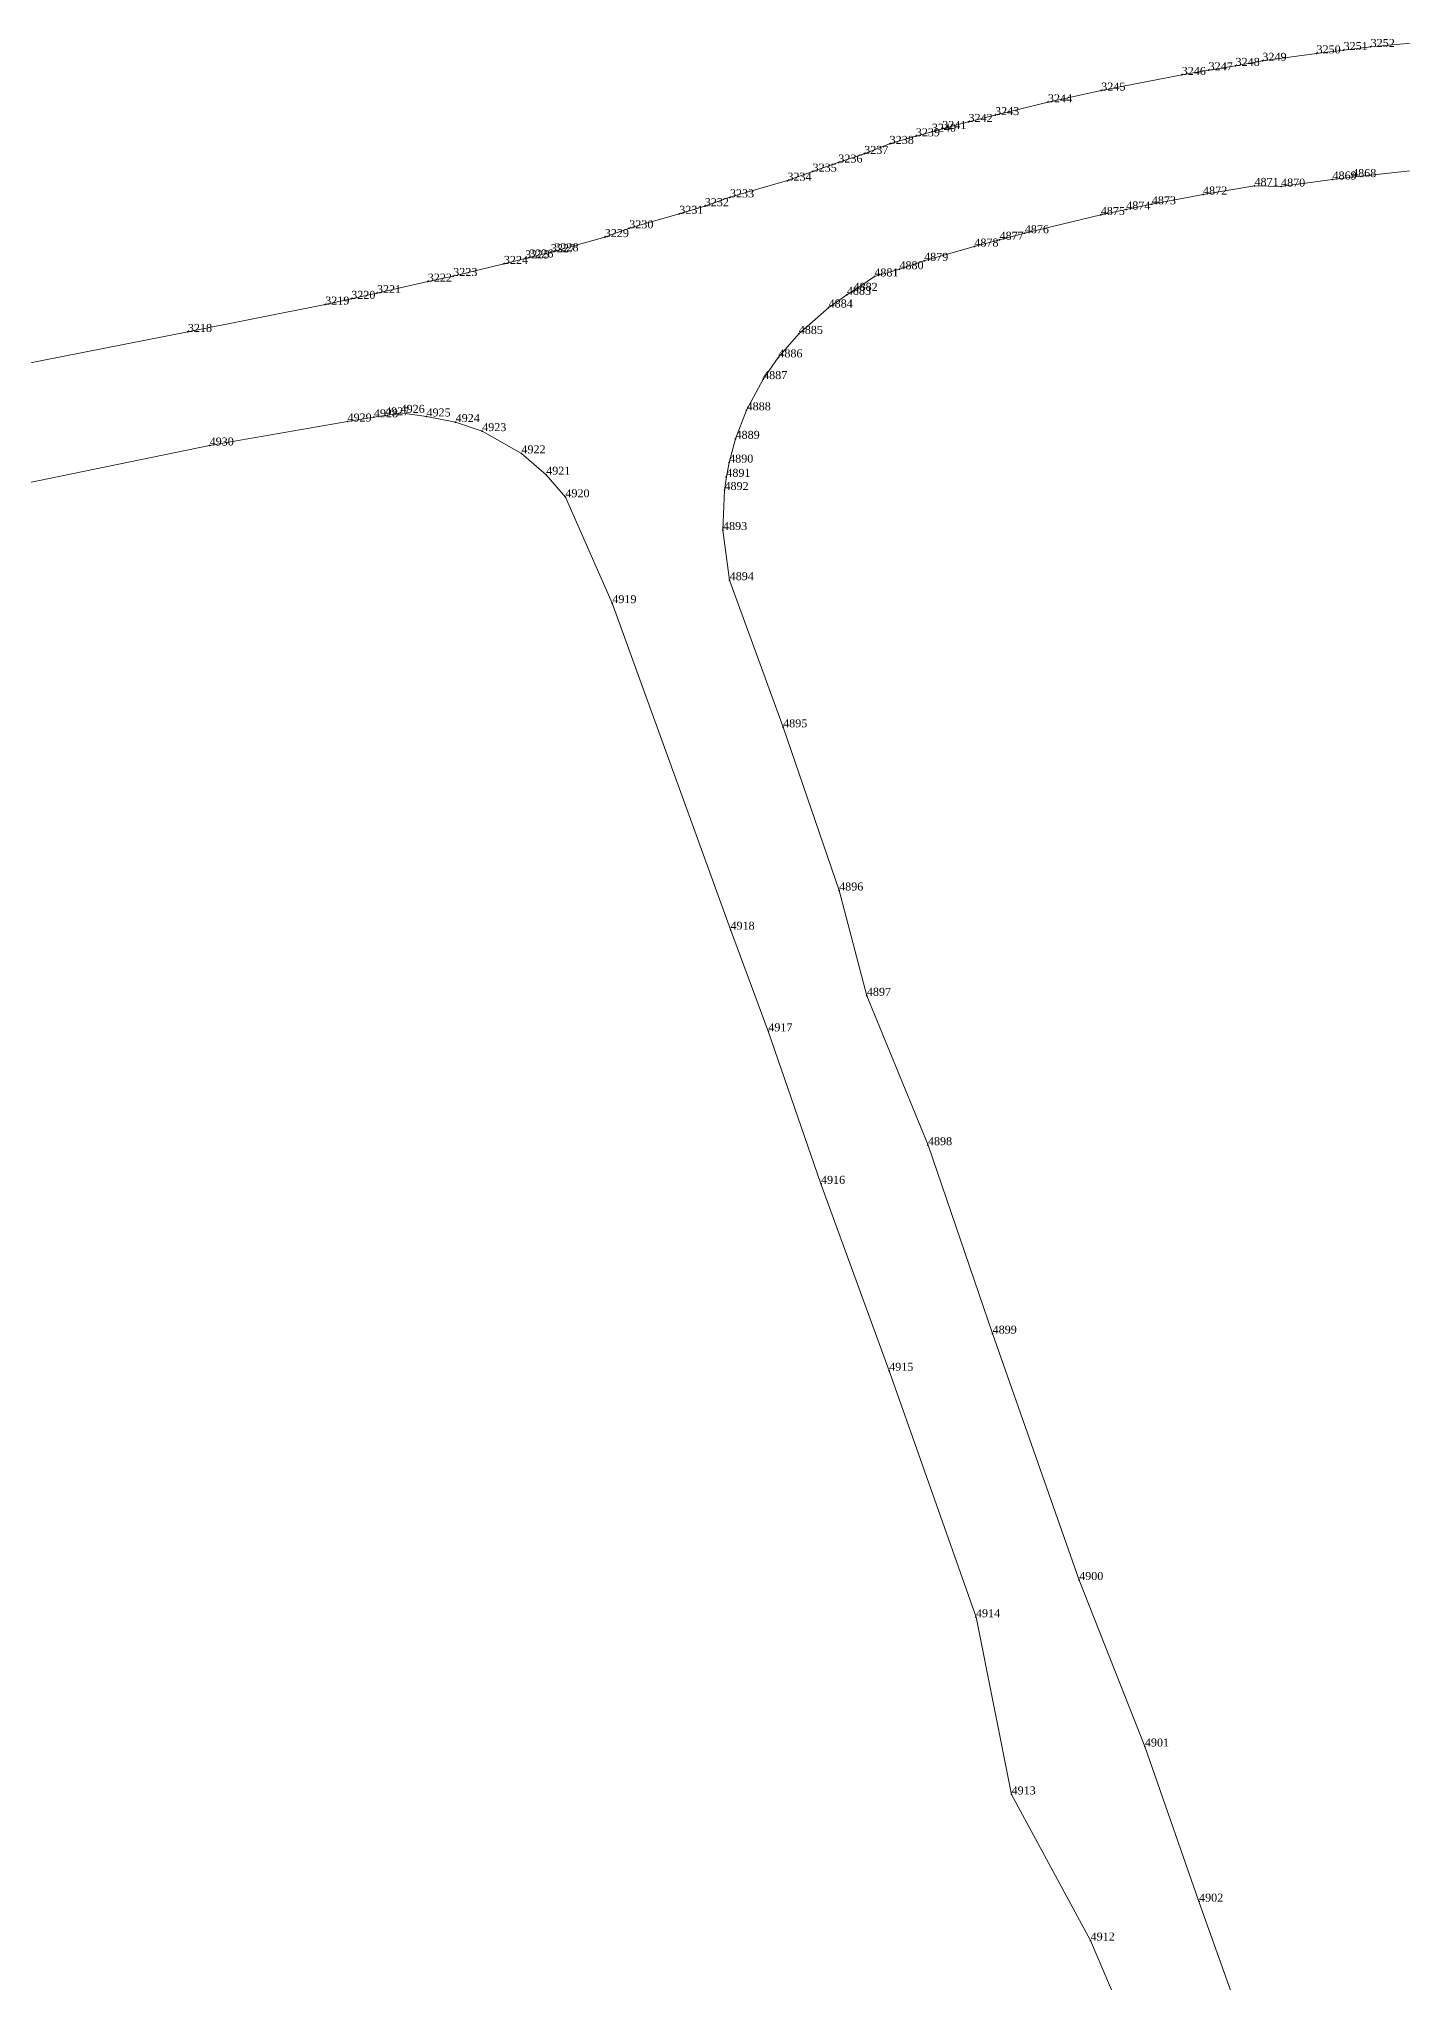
# Model space of a CAD drawing. Header units: metres. Extents: x 543554 to 549226, y 1840763 to 1844579.
# Drawn here: x 547609.3 to 547711.5, y 1841938.7 to 1842084.4 of the extents above; entities that cross this region are included whole.
import ezdxf

# ---------------------------------------------------------------- set-up
doc = ezdxf.new("R2010")
doc.units = ezdxf.units.M
doc.header["$MEASUREMENT"] = 0
for name, color, linetype, lineweight in [('Level 12', 7, 'Continuous', 0), ('Level 30', 7, 'Continuous', 0), ('Level 7', 7, 'Continuous', 0)]:
    doc.layers.add(name, color=color, linetype=linetype, lineweight=lineweight)
doc.styles.add('Style-Vntime', font='Vntime.shx')

# ---------------------------------------------------------------- blocks, each defined once
blk = doc.blocks.new('DDCT')
at = {"layer": 'Level 7', "color": 3, "linetype": 'Continuous', "lineweight": 30}
blk.add_point((0, 0), dxfattribs=at)
blk = doc.blocks.new('SHMIA_3217')
at = {"layer": 'Level 12', "color": 2, "linetype": 'Continuous', "lineweight": 0, "style": 'Style-Vntime'}
blk.add_text('3218', height=0.6, dxfattribs=at).set_placement((0, 0))
blk = doc.blocks.new('SHMIA_3218')
at = {"layer": 'Level 12', "color": 2, "linetype": 'Continuous', "lineweight": 0, "style": 'Style-Vntime'}
blk.add_text('3219', height=0.6, dxfattribs=at).set_placement((0, 0))
blk = doc.blocks.new('SHMIA_3219')
at = {"layer": 'Level 12', "color": 2, "linetype": 'Continuous', "lineweight": 0, "style": 'Style-Vntime'}
blk.add_text('3220', height=0.6, dxfattribs=at).set_placement((0, 0))
blk = doc.blocks.new('SHMIA_3220')
at = {"layer": 'Level 12', "color": 2, "linetype": 'Continuous', "lineweight": 0, "style": 'Style-Vntime'}
blk.add_text('3221', height=0.6, dxfattribs=at).set_placement((0, 0))
blk = doc.blocks.new('SHMIA_3221')
at = {"layer": 'Level 12', "color": 2, "linetype": 'Continuous', "lineweight": 0, "style": 'Style-Vntime'}
blk.add_text('3222', height=0.6, dxfattribs=at).set_placement((0, 0))
blk = doc.blocks.new('SHMIA_3222')
at = {"layer": 'Level 12', "color": 2, "linetype": 'Continuous', "lineweight": 0, "style": 'Style-Vntime'}
blk.add_text('3223', height=0.6, dxfattribs=at).set_placement((0, 0))
blk = doc.blocks.new('SHMIA_3223')
at = {"layer": 'Level 12', "color": 2, "linetype": 'Continuous', "lineweight": 0, "style": 'Style-Vntime'}
blk.add_text('3224', height=0.6, dxfattribs=at).set_placement((0, 0))
blk = doc.blocks.new('SHMIA_3224')
at = {"layer": 'Level 12', "color": 2, "linetype": 'Continuous', "lineweight": 0, "style": 'Style-Vntime'}
blk.add_text('3225', height=0.6, dxfattribs=at).set_placement((0, 0))
blk = doc.blocks.new('SHMIA_3225')
at = {"layer": 'Level 12', "color": 2, "linetype": 'Continuous', "lineweight": 0, "style": 'Style-Vntime'}
blk.add_text('3226', height=0.6, dxfattribs=at).set_placement((0, 0))
blk = doc.blocks.new('SHMIA_3226')
at = {"layer": 'Level 12', "color": 2, "linetype": 'Continuous', "lineweight": 0, "style": 'Style-Vntime'}
blk.add_text('3227', height=0.6, dxfattribs=at).set_placement((0, 0))
blk = doc.blocks.new('SHMIA_3227')
at = {"layer": 'Level 12', "color": 2, "linetype": 'Continuous', "lineweight": 0, "style": 'Style-Vntime'}
blk.add_text('3228', height=0.6, dxfattribs=at).set_placement((0, 0))
blk = doc.blocks.new('SHMIA_3228')
at = {"layer": 'Level 12', "color": 2, "linetype": 'Continuous', "lineweight": 0, "style": 'Style-Vntime'}
blk.add_text('3229', height=0.6, dxfattribs=at).set_placement((0, 0))
blk = doc.blocks.new('SHMIA_3229')
at = {"layer": 'Level 12', "color": 2, "linetype": 'Continuous', "lineweight": 0, "style": 'Style-Vntime'}
blk.add_text('3230', height=0.6, dxfattribs=at).set_placement((0, 0))
blk = doc.blocks.new('SHMIA_3230')
at = {"layer": 'Level 12', "color": 2, "linetype": 'Continuous', "lineweight": 0, "style": 'Style-Vntime'}
blk.add_text('3231', height=0.6, dxfattribs=at).set_placement((0, 0))
blk = doc.blocks.new('SHMIA_3231')
at = {"layer": 'Level 12', "color": 2, "linetype": 'Continuous', "lineweight": 0, "style": 'Style-Vntime'}
blk.add_text('3232', height=0.6, dxfattribs=at).set_placement((0, 0))
blk = doc.blocks.new('SHMIA_3232')
at = {"layer": 'Level 12', "color": 2, "linetype": 'Continuous', "lineweight": 0, "style": 'Style-Vntime'}
blk.add_text('3233', height=0.6, dxfattribs=at).set_placement((0, 0))
blk = doc.blocks.new('SHMIA_3233')
at = {"layer": 'Level 12', "color": 2, "linetype": 'Continuous', "lineweight": 0, "style": 'Style-Vntime'}
blk.add_text('3234', height=0.6, dxfattribs=at).set_placement((0, 0))
blk = doc.blocks.new('SHMIA_3234')
at = {"layer": 'Level 12', "color": 2, "linetype": 'Continuous', "lineweight": 0, "style": 'Style-Vntime'}
blk.add_text('3235', height=0.6, dxfattribs=at).set_placement((0, 0))
blk = doc.blocks.new('SHMIA_3235')
at = {"layer": 'Level 12', "color": 2, "linetype": 'Continuous', "lineweight": 0, "style": 'Style-Vntime'}
blk.add_text('3236', height=0.6, dxfattribs=at).set_placement((0, 0))
blk = doc.blocks.new('SHMIA_3236')
at = {"layer": 'Level 12', "color": 2, "linetype": 'Continuous', "lineweight": 0, "style": 'Style-Vntime'}
blk.add_text('3237', height=0.6, dxfattribs=at).set_placement((0, 0))
blk = doc.blocks.new('SHMIA_3237')
at = {"layer": 'Level 12', "color": 2, "linetype": 'Continuous', "lineweight": 0, "style": 'Style-Vntime'}
blk.add_text('3238', height=0.6, dxfattribs=at).set_placement((0, 0))
blk = doc.blocks.new('SHMIA_3238')
at = {"layer": 'Level 12', "color": 2, "linetype": 'Continuous', "lineweight": 0, "style": 'Style-Vntime'}
blk.add_text('3239', height=0.6, dxfattribs=at).set_placement((0, 0))
blk = doc.blocks.new('SHMIA_3239')
at = {"layer": 'Level 12', "color": 2, "linetype": 'Continuous', "lineweight": 0, "style": 'Style-Vntime'}
blk.add_text('3240', height=0.6, dxfattribs=at).set_placement((0, 0))
blk = doc.blocks.new('SHMIA_3240')
at = {"layer": 'Level 12', "color": 2, "linetype": 'Continuous', "lineweight": 0, "style": 'Style-Vntime'}
blk.add_text('3241', height=0.6, dxfattribs=at).set_placement((0, 0))
blk = doc.blocks.new('SHMIA_3241')
at = {"layer": 'Level 12', "color": 2, "linetype": 'Continuous', "lineweight": 0, "style": 'Style-Vntime'}
blk.add_text('3242', height=0.6, dxfattribs=at).set_placement((0, 0))
blk = doc.blocks.new('SHMIA_3242')
at = {"layer": 'Level 12', "color": 2, "linetype": 'Continuous', "lineweight": 0, "style": 'Style-Vntime'}
blk.add_text('3243', height=0.6, dxfattribs=at).set_placement((0, 0))
blk = doc.blocks.new('SHMIA_3243')
at = {"layer": 'Level 12', "color": 2, "linetype": 'Continuous', "lineweight": 0, "style": 'Style-Vntime'}
blk.add_text('3244', height=0.6, dxfattribs=at).set_placement((0, 0))
blk = doc.blocks.new('SHMIA_3244')
at = {"layer": 'Level 12', "color": 2, "linetype": 'Continuous', "lineweight": 0, "style": 'Style-Vntime'}
blk.add_text('3245', height=0.6, dxfattribs=at).set_placement((0, 0))
blk = doc.blocks.new('SHMIA_3245')
at = {"layer": 'Level 12', "color": 2, "linetype": 'Continuous', "lineweight": 0, "style": 'Style-Vntime'}
blk.add_text('3246', height=0.6, dxfattribs=at).set_placement((0, 0))
blk = doc.blocks.new('SHMIA_3246')
at = {"layer": 'Level 12', "color": 2, "linetype": 'Continuous', "lineweight": 0, "style": 'Style-Vntime'}
blk.add_text('3247', height=0.6, dxfattribs=at).set_placement((0, 0))
blk = doc.blocks.new('SHMIA_3247')
at = {"layer": 'Level 12', "color": 2, "linetype": 'Continuous', "lineweight": 0, "style": 'Style-Vntime'}
blk.add_text('3248', height=0.6, dxfattribs=at).set_placement((0, 0))
blk = doc.blocks.new('SHMIA_3248')
at = {"layer": 'Level 12', "color": 2, "linetype": 'Continuous', "lineweight": 0, "style": 'Style-Vntime'}
blk.add_text('3249', height=0.6, dxfattribs=at).set_placement((0, 0))
blk = doc.blocks.new('SHMIA_3249')
at = {"layer": 'Level 12', "color": 2, "linetype": 'Continuous', "lineweight": 0, "style": 'Style-Vntime'}
blk.add_text('3250', height=0.6, dxfattribs=at).set_placement((0, 0))
blk = doc.blocks.new('SHMIA_3250')
at = {"layer": 'Level 12', "color": 2, "linetype": 'Continuous', "lineweight": 0, "style": 'Style-Vntime'}
blk.add_text('3251', height=0.6, dxfattribs=at).set_placement((0, 0))
blk = doc.blocks.new('SHMIA_3251')
at = {"layer": 'Level 12', "color": 2, "linetype": 'Continuous', "lineweight": 0, "style": 'Style-Vntime'}
blk.add_text('3252', height=0.6, dxfattribs=at).set_placement((0, 0))
blk = doc.blocks.new('SHMIA_4867')
at = {"layer": 'Level 12', "color": 2, "linetype": 'Continuous', "lineweight": 0, "style": 'Style-Vntime'}
blk.add_text('4868', height=0.6, dxfattribs=at).set_placement((0, 0))
blk = doc.blocks.new('SHMIA_4868')
at = {"layer": 'Level 12', "color": 2, "linetype": 'Continuous', "lineweight": 0, "style": 'Style-Vntime'}
blk.add_text('4869', height=0.6, dxfattribs=at).set_placement((0, 0))
blk = doc.blocks.new('SHMIA_4869')
at = {"layer": 'Level 12', "color": 2, "linetype": 'Continuous', "lineweight": 0, "style": 'Style-Vntime'}
blk.add_text('4870', height=0.6, dxfattribs=at).set_placement((0, 0))
blk = doc.blocks.new('SHMIA_4870')
at = {"layer": 'Level 12', "color": 2, "linetype": 'Continuous', "lineweight": 0, "style": 'Style-Vntime'}
blk.add_text('4871', height=0.6, dxfattribs=at).set_placement((0, 0))
blk = doc.blocks.new('SHMIA_4871')
at = {"layer": 'Level 12', "color": 2, "linetype": 'Continuous', "lineweight": 0, "style": 'Style-Vntime'}
blk.add_text('4872', height=0.6, dxfattribs=at).set_placement((0, 0))
blk = doc.blocks.new('SHMIA_4872')
at = {"layer": 'Level 12', "color": 2, "linetype": 'Continuous', "lineweight": 0, "style": 'Style-Vntime'}
blk.add_text('4873', height=0.6, dxfattribs=at).set_placement((0, 0))
blk = doc.blocks.new('SHMIA_4873')
at = {"layer": 'Level 12', "color": 2, "linetype": 'Continuous', "lineweight": 0, "style": 'Style-Vntime'}
blk.add_text('4874', height=0.6, dxfattribs=at).set_placement((0, 0))
blk = doc.blocks.new('SHMIA_4874')
at = {"layer": 'Level 12', "color": 2, "linetype": 'Continuous', "lineweight": 0, "style": 'Style-Vntime'}
blk.add_text('4875', height=0.6, dxfattribs=at).set_placement((0, 0))
blk = doc.blocks.new('SHMIA_4875')
at = {"layer": 'Level 12', "color": 2, "linetype": 'Continuous', "lineweight": 0, "style": 'Style-Vntime'}
blk.add_text('4876', height=0.6, dxfattribs=at).set_placement((0, 0))
blk = doc.blocks.new('SHMIA_4876')
at = {"layer": 'Level 12', "color": 2, "linetype": 'Continuous', "lineweight": 0, "style": 'Style-Vntime'}
blk.add_text('4877', height=0.6, dxfattribs=at).set_placement((0, 0))
blk = doc.blocks.new('SHMIA_4877')
at = {"layer": 'Level 12', "color": 2, "linetype": 'Continuous', "lineweight": 0, "style": 'Style-Vntime'}
blk.add_text('4878', height=0.6, dxfattribs=at).set_placement((0, 0))
blk = doc.blocks.new('SHMIA_4878')
at = {"layer": 'Level 12', "color": 2, "linetype": 'Continuous', "lineweight": 0, "style": 'Style-Vntime'}
blk.add_text('4879', height=0.6, dxfattribs=at).set_placement((0, 0))
blk = doc.blocks.new('SHMIA_4879')
at = {"layer": 'Level 12', "color": 2, "linetype": 'Continuous', "lineweight": 0, "style": 'Style-Vntime'}
blk.add_text('4880', height=0.6, dxfattribs=at).set_placement((0, 0))
blk = doc.blocks.new('SHMIA_4880')
at = {"layer": 'Level 12', "color": 2, "linetype": 'Continuous', "lineweight": 0, "style": 'Style-Vntime'}
blk.add_text('4881', height=0.6, dxfattribs=at).set_placement((0, 0))
blk = doc.blocks.new('SHMIA_4881')
at = {"layer": 'Level 12', "color": 2, "linetype": 'Continuous', "lineweight": 0, "style": 'Style-Vntime'}
blk.add_text('4882', height=0.6, dxfattribs=at).set_placement((0, 0))
blk = doc.blocks.new('SHMIA_4882')
at = {"layer": 'Level 12', "color": 2, "linetype": 'Continuous', "lineweight": 0, "style": 'Style-Vntime'}
blk.add_text('4883', height=0.6, dxfattribs=at).set_placement((0, 0))
blk = doc.blocks.new('SHMIA_4883')
at = {"layer": 'Level 12', "color": 2, "linetype": 'Continuous', "lineweight": 0, "style": 'Style-Vntime'}
blk.add_text('4884', height=0.6, dxfattribs=at).set_placement((0, 0))
blk = doc.blocks.new('SHMIA_4884')
at = {"layer": 'Level 12', "color": 2, "linetype": 'Continuous', "lineweight": 0, "style": 'Style-Vntime'}
blk.add_text('4885', height=0.6, dxfattribs=at).set_placement((0, 0))
blk = doc.blocks.new('SHMIA_4885')
at = {"layer": 'Level 12', "color": 2, "linetype": 'Continuous', "lineweight": 0, "style": 'Style-Vntime'}
blk.add_text('4886', height=0.6, dxfattribs=at).set_placement((0, 0))
blk = doc.blocks.new('SHMIA_4886')
at = {"layer": 'Level 12', "color": 2, "linetype": 'Continuous', "lineweight": 0, "style": 'Style-Vntime'}
blk.add_text('4887', height=0.6, dxfattribs=at).set_placement((0, 0))
blk = doc.blocks.new('SHMIA_4887')
at = {"layer": 'Level 12', "color": 2, "linetype": 'Continuous', "lineweight": 0, "style": 'Style-Vntime'}
blk.add_text('4888', height=0.6, dxfattribs=at).set_placement((0, 0))
blk = doc.blocks.new('SHMIA_4888')
at = {"layer": 'Level 12', "color": 2, "linetype": 'Continuous', "lineweight": 0, "style": 'Style-Vntime'}
blk.add_text('4889', height=0.6, dxfattribs=at).set_placement((0, 0))
blk = doc.blocks.new('SHMIA_4889')
at = {"layer": 'Level 12', "color": 2, "linetype": 'Continuous', "lineweight": 0, "style": 'Style-Vntime'}
blk.add_text('4890', height=0.6, dxfattribs=at).set_placement((0, 0))
blk = doc.blocks.new('SHMIA_4890')
at = {"layer": 'Level 12', "color": 2, "linetype": 'Continuous', "lineweight": 0, "style": 'Style-Vntime'}
blk.add_text('4891', height=0.6, dxfattribs=at).set_placement((0, 0))
blk = doc.blocks.new('SHMIA_4891')
at = {"layer": 'Level 12', "color": 2, "linetype": 'Continuous', "lineweight": 0, "style": 'Style-Vntime'}
blk.add_text('4892', height=0.6, dxfattribs=at).set_placement((0, 0))
blk = doc.blocks.new('SHMIA_4892')
at = {"layer": 'Level 12', "color": 2, "linetype": 'Continuous', "lineweight": 0, "style": 'Style-Vntime'}
blk.add_text('4893', height=0.6, dxfattribs=at).set_placement((0, 0))
blk = doc.blocks.new('SHMIA_4893')
at = {"layer": 'Level 12', "color": 2, "linetype": 'Continuous', "lineweight": 0, "style": 'Style-Vntime'}
blk.add_text('4894', height=0.6, dxfattribs=at).set_placement((0, 0))
blk = doc.blocks.new('SHMIA_4894')
at = {"layer": 'Level 12', "color": 2, "linetype": 'Continuous', "lineweight": 0, "style": 'Style-Vntime'}
blk.add_text('4895', height=0.6, dxfattribs=at).set_placement((0, 0))
blk = doc.blocks.new('SHMIA_4895')
at = {"layer": 'Level 12', "color": 2, "linetype": 'Continuous', "lineweight": 0, "style": 'Style-Vntime'}
blk.add_text('4896', height=0.6, dxfattribs=at).set_placement((0, 0))
blk = doc.blocks.new('SHMIA_4896')
at = {"layer": 'Level 12', "color": 2, "linetype": 'Continuous', "lineweight": 0, "style": 'Style-Vntime'}
blk.add_text('4897', height=0.6, dxfattribs=at).set_placement((0, 0))
blk = doc.blocks.new('SHMIA_4897')
at = {"layer": 'Level 12', "color": 2, "linetype": 'Continuous', "lineweight": 0, "style": 'Style-Vntime'}
blk.add_text('4898', height=0.6, dxfattribs=at).set_placement((0, 0))
blk = doc.blocks.new('SHMIA_4898')
at = {"layer": 'Level 12', "color": 2, "linetype": 'Continuous', "lineweight": 0, "style": 'Style-Vntime'}
blk.add_text('4899', height=0.6, dxfattribs=at).set_placement((0, 0))
blk = doc.blocks.new('SHMIA_4899')
at = {"layer": 'Level 12', "color": 2, "linetype": 'Continuous', "lineweight": 0, "style": 'Style-Vntime'}
blk.add_text('4900', height=0.6, dxfattribs=at).set_placement((0, 0))
blk = doc.blocks.new('SHMIA_4900')
at = {"layer": 'Level 12', "color": 2, "linetype": 'Continuous', "lineweight": 0, "style": 'Style-Vntime'}
blk.add_text('4901', height=0.6, dxfattribs=at).set_placement((0, 0))
blk = doc.blocks.new('SHMIA_4901')
at = {"layer": 'Level 12', "color": 2, "linetype": 'Continuous', "lineweight": 0, "style": 'Style-Vntime'}
blk.add_text('4902', height=0.6, dxfattribs=at).set_placement((0, 0))
blk = doc.blocks.new('SHMIA_4911')
at = {"layer": 'Level 12', "color": 2, "linetype": 'Continuous', "lineweight": 0, "style": 'Style-Vntime'}
blk.add_text('4912', height=0.6, dxfattribs=at).set_placement((0, 0))
blk = doc.blocks.new('SHMIA_4912')
at = {"layer": 'Level 12', "color": 2, "linetype": 'Continuous', "lineweight": 0, "style": 'Style-Vntime'}
blk.add_text('4913', height=0.6, dxfattribs=at).set_placement((0, 0))
blk = doc.blocks.new('SHMIA_4913')
at = {"layer": 'Level 12', "color": 2, "linetype": 'Continuous', "lineweight": 0, "style": 'Style-Vntime'}
blk.add_text('4914', height=0.6, dxfattribs=at).set_placement((0, 0))
blk = doc.blocks.new('SHMIA_4914')
at = {"layer": 'Level 12', "color": 2, "linetype": 'Continuous', "lineweight": 0, "style": 'Style-Vntime'}
blk.add_text('4915', height=0.6, dxfattribs=at).set_placement((0, 0))
blk = doc.blocks.new('SHMIA_4915')
at = {"layer": 'Level 12', "color": 2, "linetype": 'Continuous', "lineweight": 0, "style": 'Style-Vntime'}
blk.add_text('4916', height=0.6, dxfattribs=at).set_placement((0, 0))
blk = doc.blocks.new('SHMIA_4916')
at = {"layer": 'Level 12', "color": 2, "linetype": 'Continuous', "lineweight": 0, "style": 'Style-Vntime'}
blk.add_text('4917', height=0.6, dxfattribs=at).set_placement((0, 0))
blk = doc.blocks.new('SHMIA_4917')
at = {"layer": 'Level 12', "color": 2, "linetype": 'Continuous', "lineweight": 0, "style": 'Style-Vntime'}
blk.add_text('4918', height=0.6, dxfattribs=at).set_placement((0, 0))
blk = doc.blocks.new('SHMIA_4918')
at = {"layer": 'Level 12', "color": 2, "linetype": 'Continuous', "lineweight": 0, "style": 'Style-Vntime'}
blk.add_text('4919', height=0.6, dxfattribs=at).set_placement((0, 0))
blk = doc.blocks.new('SHMIA_4919')
at = {"layer": 'Level 12', "color": 2, "linetype": 'Continuous', "lineweight": 0, "style": 'Style-Vntime'}
blk.add_text('4920', height=0.6, dxfattribs=at).set_placement((0, 0))
blk = doc.blocks.new('SHMIA_4920')
at = {"layer": 'Level 12', "color": 2, "linetype": 'Continuous', "lineweight": 0, "style": 'Style-Vntime'}
blk.add_text('4921', height=0.6, dxfattribs=at).set_placement((0, 0))
blk = doc.blocks.new('SHMIA_4921')
at = {"layer": 'Level 12', "color": 2, "linetype": 'Continuous', "lineweight": 0, "style": 'Style-Vntime'}
blk.add_text('4922', height=0.6, dxfattribs=at).set_placement((0, 0))
blk = doc.blocks.new('SHMIA_4922')
at = {"layer": 'Level 12', "color": 2, "linetype": 'Continuous', "lineweight": 0, "style": 'Style-Vntime'}
blk.add_text('4923', height=0.6, dxfattribs=at).set_placement((0, 0))
blk = doc.blocks.new('SHMIA_4923')
at = {"layer": 'Level 12', "color": 2, "linetype": 'Continuous', "lineweight": 0, "style": 'Style-Vntime'}
blk.add_text('4924', height=0.6, dxfattribs=at).set_placement((0, 0))
blk = doc.blocks.new('SHMIA_4924')
at = {"layer": 'Level 12', "color": 2, "linetype": 'Continuous', "lineweight": 0, "style": 'Style-Vntime'}
blk.add_text('4925', height=0.6, dxfattribs=at).set_placement((0, 0))
blk = doc.blocks.new('SHMIA_4925')
at = {"layer": 'Level 12', "color": 2, "linetype": 'Continuous', "lineweight": 0, "style": 'Style-Vntime'}
blk.add_text('4926', height=0.6, dxfattribs=at).set_placement((0, 0))
blk = doc.blocks.new('SHMIA_4926')
at = {"layer": 'Level 12', "color": 2, "linetype": 'Continuous', "lineweight": 0, "style": 'Style-Vntime'}
blk.add_text('4927', height=0.6, dxfattribs=at).set_placement((0, 0))
blk = doc.blocks.new('SHMIA_4927')
at = {"layer": 'Level 12', "color": 2, "linetype": 'Continuous', "lineweight": 0, "style": 'Style-Vntime'}
blk.add_text('4928', height=0.6, dxfattribs=at).set_placement((0, 0))
blk = doc.blocks.new('SHMIA_4928')
at = {"layer": 'Level 12', "color": 2, "linetype": 'Continuous', "lineweight": 0, "style": 'Style-Vntime'}
blk.add_text('4929', height=0.6, dxfattribs=at).set_placement((0, 0))
blk = doc.blocks.new('SHMIA_4929')
at = {"layer": 'Level 12', "color": 2, "linetype": 'Continuous', "lineweight": 0, "style": 'Style-Vntime'}
blk.add_text('4930', height=0.6, dxfattribs=at).set_placement((0, 0))

msp = doc.modelspace()

# ---------------------------------------------------------------- linework, layer by layer
at = {"layer": 'Level 30', "color": 2, "linetype": 'Continuous', "lineweight": 0, "flags": 128}
for points in [[(547603.2743, 1842059.0533), (547620.4554, 1842062.4149), (547630.7563, 1842064.4562), (547632.7099, 1842064.8882), (547634.6376, 1842065.3184), (547638.4518, 1842066.1791), (547640.3598, 1842066.6024), (547644.1615, 1842067.5116), (547645.7486, 1842067.9151), (547646.0553, 1842067.9947), (547647.6843, 1842068.3885), (547647.9538, 1842068.4614), (547651.7167, 1842069.5221), (547653.5591, 1842070.1825), (547657.313, 1842071.2735), (547659.2205, 1842071.839), (547661.1073, 1842072.5036), (547665.4246, 1842073.7527), (547667.3085, 1842074.4314), (547669.2368, 1842075.1132), (547671.1772, 1842075.7601), (547673.0879, 1842076.5111), (547675.054, 1842077.0805), (547676.2531, 1842077.4173), (547677.0257, 1842077.6302), (547679.0028, 1842078.1601), (547680.985, 1842078.6703), (547684.9644, 1842079.631), (547688.962, 1842080.5127), (547694.9898, 1842081.6838), (547697.0065, 1842082.0339), (547699.0266, 1842082.3638), (547701.0399, 1842082.7414), (547705.0967, 1842083.3002), (547707.129, 1842083.5492), (547709.1638, 1842083.7778), (547713.2397, 1842084.1739)], [(547712.1234, 1842074.4928), (547707.7729, 1842074.0207), (547706.3037, 1842073.8389), (547702.4358, 1842073.3061), (547700.4511, 1842073.3589), (547696.594, 1842072.7092), (547692.7507, 1842071.9824), (547690.8348, 1842071.5903), (547688.9228, 1842071.179), (547683.2189, 1842069.8069), (547681.3251, 1842069.3195), (547679.4363, 1842068.8132), (547675.6744, 1842067.7441), (547673.8226, 1842067.1131), (547671.9439, 1842066.5707), (547670.3806, 1842065.4929), (547669.8808, 1842065.1868), (547668.5147, 1842064.2406), (547666.2655, 1842062.2586), (547664.7378, 1842060.4997), (547663.603, 1842058.8664), (547662.355, 1842056.5334), (547661.5301, 1842054.3916), (547661.0478, 1842052.6075), (547660.8412, 1842051.5355), (547660.704, 1842050.5504), (547660.589, 1842047.5517), (547661.0881, 1842043.7872), (547665.1042, 1842032.7576), (547669.2962, 1842020.5189), (547671.3757, 1842012.6202), (547675.9647, 1842001.4158), (547680.8069, 1841987.2937), (547687.299, 1841968.8102), (547692.2321, 1841956.329), (547696.2867, 1841944.6931), (547700.925, 1841931.6818)], [(547604.9378, 1842050.3575), (547622.0856, 1842053.8935), (547632.4325, 1842055.694), (547634.4076, 1842056.0137), (547635.2485, 1842056.1498), (547636.4084, 1842056.3417), (547638.3547, 1842056.0651), (547640.5356, 1842055.6519), (547642.5283, 1842054.9657), (547645.4749, 1842053.298), (547647.3321, 1842051.7022), (547648.7701, 1842050.0129), (547652.289, 1842042.0716), (547661.1472, 1842017.5839), (547663.9897, 1842009.9601), (547667.935, 1841998.5239), (547673.0545, 1841984.5015), (547679.5639, 1841966.0243), (547682.2338, 1841952.728), (547688.159, 1841941.7658), (547693.5707, 1841929.033)]]:
    msp.add_lwpolyline(points, dxfattribs=at)

# ---------------------------------------------------------------- block references
at = {"layer": 'Level 12', "color": 2, "linetype": 'Continuous', "lineweight": 0}
for name, p in [('SHMIA_3248', (547701.04, 1842082.74)), ('SHMIA_3249', (547705.1, 1842083.3)), ('SHMIA_3250', (547707.13, 1842083.55)), ('SHMIA_3251', (547709.16, 1842083.78)), ('SHMIA_3245', (547694.99, 1842081.68)), ('SHMIA_3246', (547697.01, 1842082.03)), ('SHMIA_3247', (547699.03, 1842082.36)), ('SHMIA_3243', (547684.96, 1842079.63)), ('SHMIA_3244', (547688.96, 1842080.51)), ('SHMIA_3241', (547679, 1842078.16)), ('SHMIA_3242', (547680.99, 1842078.67)), ('SHMIA_3238', (547675.05, 1842077.08)), ('SHMIA_3239', (547676.25, 1842077.42)), ('SHMIA_3240', (547677.03, 1842077.63)), ('SHMIA_3235', (547669.24, 1842075.11)), ('SHMIA_3236', (547671.18, 1842075.76)), ('SHMIA_3237', (547673.09, 1842076.51)), ('SHMIA_3233', (547665.42, 1842073.75)), ('SHMIA_3234', (547667.31, 1842074.43)), ('SHMIA_4868', (547706.3, 1842073.84)), ('SHMIA_4867', (547707.77, 1842074.02)), ('SHMIA_3232', (547661.11, 1842072.5)), ('SHMIA_4871', (547696.59, 1842072.71)), ('SHMIA_4870', (547700.45, 1842073.36)), ('SHMIA_4869', (547702.44, 1842073.31)), ('SHMIA_3230', (547657.31, 1842071.27)), ('SHMIA_3231', (547659.22, 1842071.84)), ('SHMIA_4874', (547688.92, 1842071.18)), ('SHMIA_4873', (547690.83, 1842071.59)), ('SHMIA_4872', (547692.75, 1842071.98)), ('SHMIA_3228', (547651.72, 1842069.52)), ('SHMIA_3229', (547653.56, 1842070.18)), ('SHMIA_4876', (547681.33, 1842069.32)), ('SHMIA_4875', (547683.22, 1842069.81)), ('SHMIA_3224', (547645.75, 1842067.92)), ('SHMIA_3225', (547646.06, 1842067.99)), ('SHMIA_3226', (547647.68, 1842068.39)), ('SHMIA_3227', (547647.95, 1842068.46)), ('SHMIA_4877', (547679.44, 1842068.81)), ('SHMIA_3222', (547640.36, 1842066.6)), ('SHMIA_3223', (547644.16, 1842067.51)), ('SHMIA_4880', (547671.94, 1842066.57)), ('SHMIA_4879', (547673.82, 1842067.11)), ('SHMIA_4878', (547675.67, 1842067.74)), ('SHMIA_3220', (547634.64, 1842065.32)), ('SHMIA_3221', (547638.45, 1842066.18)), ('SHMIA_4882', (547669.88, 1842065.19)), ('SHMIA_4881', (547670.38, 1842065.49)), ('SHMIA_3218', (547630.76, 1842064.46)), ('SHMIA_3219', (547632.71, 1842064.89)), ('SHMIA_4883', (547668.51, 1842064.24)), ('SHMIA_3217', (547620.46, 1842062.41)), ('SHMIA_4884', (547666.27, 1842062.26)), ('SHMIA_4885', (547664.74, 1842060.5)), ('SHMIA_4886', (547663.6, 1842058.87)), ('SHMIA_4925', (547636.41, 1842056.34)), ('SHMIA_4887', (547662.36, 1842056.53)), ('SHMIA_4928', (547632.43, 1842055.69)), ('SHMIA_4927', (547634.41, 1842056.01)), ('SHMIA_4926', (547635.25, 1842056.15)), ('SHMIA_4924', (547638.35, 1842056.07)), ('SHMIA_4923', (547640.54, 1842055.65)), ('SHMIA_4922', (547642.53, 1842054.97)), ('SHMIA_4929', (547622.09, 1842053.89)), ('SHMIA_4921', (547645.47, 1842053.3)), ('SHMIA_4888', (547661.53, 1842054.39)), ('SHMIA_4889', (547661.05, 1842052.61)), ('SHMIA_4920', (547647.33, 1842051.7)), ('SHMIA_4891', (547660.7, 1842050.55)), ('SHMIA_4890', (547660.84, 1842051.54)), ('SHMIA_4919', (547648.77, 1842050.01)), ('SHMIA_4892', (547660.59, 1842047.55)), ('SHMIA_4893', (547661.09, 1842043.79)), ('SHMIA_4918', (547652.29, 1842042.07)), ('SHMIA_4894', (547665.1, 1842032.76)), ('SHMIA_4895', (547669.3, 1842020.52)), ('SHMIA_4917', (547661.15, 1842017.58)), ('SHMIA_4896', (547671.38, 1842012.62)), ('SHMIA_4916', (547663.99, 1842009.96)), ('SHMIA_4897', (547675.96, 1842001.42)), ('SHMIA_4915', (547667.94, 1841998.52)), ('SHMIA_4898', (547680.81, 1841987.29)), ('SHMIA_4914', (547673.05, 1841984.5)), ('SHMIA_4899', (547687.3, 1841968.81)), ('SHMIA_4913', (547679.56, 1841966.02)), ('SHMIA_4900', (547692.23, 1841956.33)), ('SHMIA_4912', (547682.23, 1841952.73)), ('SHMIA_4901', (547696.29, 1841944.69)), ('SHMIA_4911', (547688.16, 1841941.77))]:
    msp.add_blockref(name, p, dxfattribs=at)
at = {"layer": 'Level 7', "color": 3, "linetype": 'Continuous', "lineweight": 30}
for p in [(547705.1, 1842083.3), (547707.13, 1842083.55), (547709.16, 1842083.78), (547694.99, 1842081.68), (547697.01, 1842082.03), (547699.03, 1842082.36), (547701.04, 1842082.74), (547688.96, 1842080.51), (547680.99, 1842078.67), (547684.96, 1842079.63), (547676.25, 1842077.42), (547677.03, 1842077.63), (547679, 1842078.16), (547671.18, 1842075.76), (547673.09, 1842076.51), (547675.05, 1842077.08), (547667.31, 1842074.43), (547669.24, 1842075.11), (547665.42, 1842073.75), (547700.45, 1842073.36), (547702.44, 1842073.31), (547706.3, 1842073.84), (547707.77, 1842074.02), (547659.22, 1842071.84), (547661.11, 1842072.5), (547690.83, 1842071.59), (547692.75, 1842071.98), (547696.59, 1842072.71), (547653.56, 1842070.18), (547657.31, 1842071.27), (547688.92, 1842071.18), (547647.95, 1842068.46), (547651.72, 1842069.52), (547679.44, 1842068.81), (547681.33, 1842069.32), (547683.22, 1842069.81), (547644.16, 1842067.51), (547645.75, 1842067.92), (547646.06, 1842067.99), (547647.68, 1842068.39), (547673.82, 1842067.11), (547675.67, 1842067.74), (547638.45, 1842066.18), (547640.36, 1842066.6), (547671.94, 1842066.57), (547630.76, 1842064.46), (547632.71, 1842064.89), (547634.64, 1842065.32), (547668.51, 1842064.24), (547669.88, 1842065.19), (547670.38, 1842065.49), (547620.46, 1842062.41), (547666.27, 1842062.26), (547664.74, 1842060.5), (547663.6, 1842058.87), (547632.43, 1842055.69), (547634.41, 1842056.01), (547635.25, 1842056.15), (547636.41, 1842056.34), (547638.35, 1842056.07), (547640.54, 1842055.65), (547662.36, 1842056.53), (547622.09, 1842053.89), (547642.53, 1842054.97), (547661.53, 1842054.39), (547645.47, 1842053.3), (547661.05, 1842052.61), (547647.33, 1842051.7), (547660.84, 1842051.54), (547648.77, 1842050.01), (547660.7, 1842050.55), (547660.59, 1842047.55), (547661.09, 1842043.79), (547652.29, 1842042.07), (547665.1, 1842032.76), (547669.3, 1842020.52), (547661.15, 1842017.58), (547671.38, 1842012.62), (547663.99, 1842009.96), (547675.96, 1842001.42), (547667.94, 1841998.52), (547680.81, 1841987.29), (547673.05, 1841984.5), (547687.3, 1841968.81), (547679.56, 1841966.02), (547692.23, 1841956.33), (547682.23, 1841952.73), (547696.29, 1841944.69), (547688.16, 1841941.77)]:
    msp.add_blockref('DDCT', p, dxfattribs=at)

doc.saveas('drawing.dxf')
